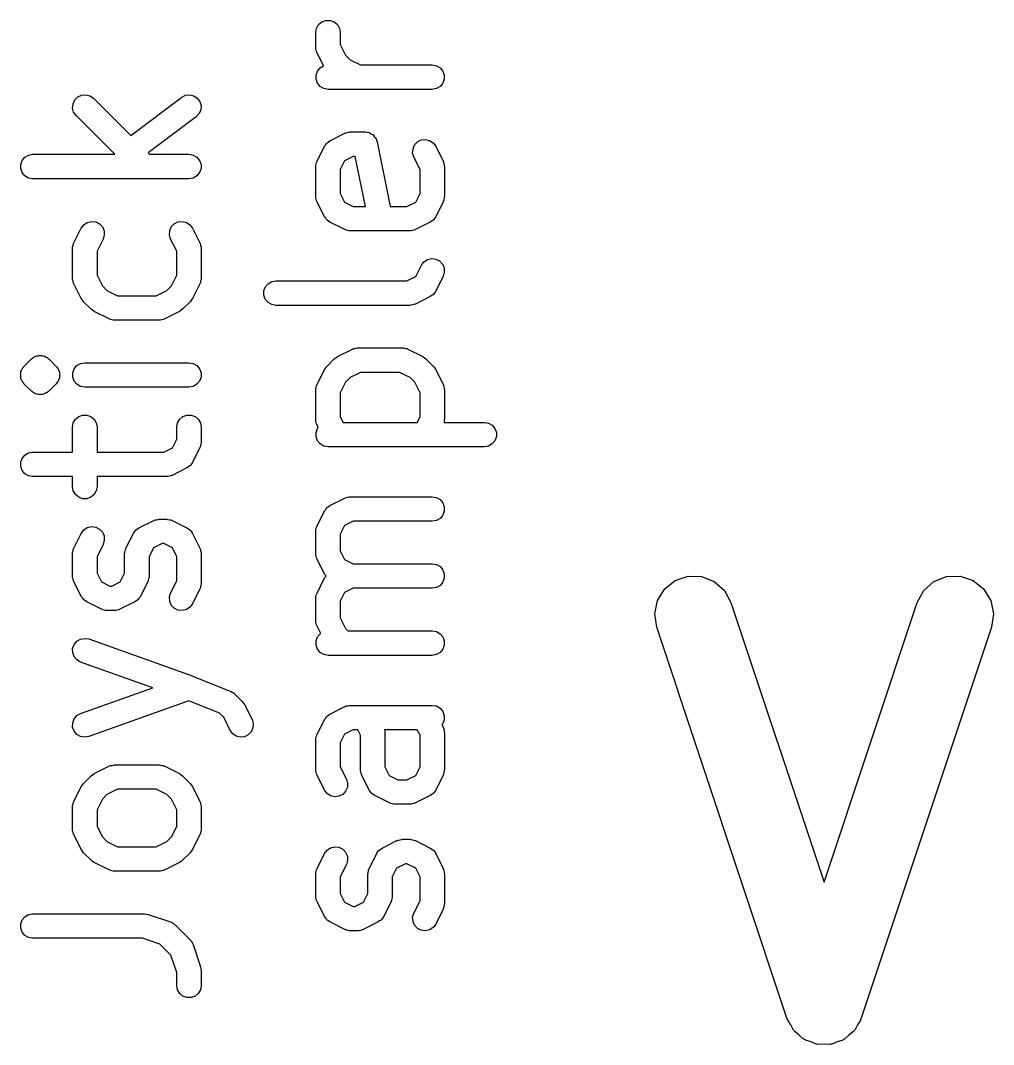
# Model space of a CAD drawing. Extents: x 76 to 227, y -129 to -83.
# Drawn here: x 195.29 to 200.27, y -103.42 to -98.18 of the extents above; entities that cross this region are included whole.
import ezdxf

# ---------------------------------------------------------------- set-up
doc = ezdxf.new("R2010")
doc.units = 0
doc.header["$MEASUREMENT"] = 0
doc.layers.add('BLACK', color=7, linetype='CONTINUOUS')

msp = doc.modelspace()

# ---------------------------------------------------------------- linework, layer by layer
at = {"layer": 'Black'}
for p, q in [((196.83, -98.1911), (196.85, -98.1837)), ((196.85, -98.1837), (196.872, -98.1837)), ((196.872, -98.1837), (196.892, -98.1911)), ((196.799, -98.2452), (196.802, -98.2239)), ((196.802, -98.2239), (196.813, -98.2051)), ((196.813, -98.2051), (196.83, -98.1911)), ((196.892, -98.1911), (196.909, -98.2051)), ((196.909, -98.2051), (196.92, -98.2239)), ((196.92, -98.2239), (196.924, -98.2452)), ((196.799, -98.3214), (196.799, -98.2452)), ((196.924, -98.2452), (196.924, -98.3067)), ((196.799, -98.325), (196.799, -98.3214)), ((196.799, -98.3286), (196.799, -98.325)), ((196.801, -98.3356), (196.799, -98.3286)), ((196.802, -98.3428), (196.801, -98.3356)), ((196.924, -98.3067), (196.951, -98.3606)), ((196.804, -98.3459), (196.802, -98.3428)), ((196.805, -98.3494), (196.804, -98.3459)), ((196.838, -98.4158), (196.805, -98.3494)), ((196.951, -98.3606), (196.974, -98.3843)), ((196.974, -98.3843), (197.028, -98.4113)), ((196.8, -98.463), (196.807, -98.4426)), ((196.807, -98.4426), (196.821, -98.4259)), ((196.821, -98.4259), (196.838, -98.4158)), ((197.028, -98.4113), (197.394, -98.4113)), ((197.394, -98.4113), (197.416, -98.4151)), ((197.416, -98.4151), (197.435, -98.4259)), ((197.435, -98.4259), (197.449, -98.4426)), ((197.449, -98.4426), (197.456, -98.463)), ((196.8, -98.4847), (196.8, -98.463)), ((196.807, -98.5051), (196.8, -98.4847)), ((197.456, -98.4847), (197.449, -98.5051)), ((197.456, -98.463), (197.456, -98.4847)), ((196.821, -98.5217), (196.807, -98.5051)), ((196.84, -98.5325), (196.821, -98.5217)), ((196.861, -98.5363), (196.84, -98.5325)), ((197.394, -98.5363), (196.861, -98.5363)), ((197.416, -98.5325), (197.394, -98.5363)), ((197.435, -98.5217), (197.416, -98.5325)), ((197.449, -98.5051), (197.435, -98.5217)), ((195.556, -98.61), (195.565, -98.5903)), ((195.565, -98.5903), (195.58, -98.575)), ((195.58, -98.575), (195.6, -98.5658)), ((195.6, -98.5658), (195.622, -98.5639)), ((195.622, -98.5639), (195.642, -98.5695)), ((195.642, -98.5695), (195.66, -98.582)), ((195.66, -98.582), (195.851, -98.7722)), ((195.851, -98.7722), (196.112, -98.5762)), ((196.112, -98.5762), (196.131, -98.5664)), ((196.131, -98.5664), (196.153, -98.5638)), ((196.153, -98.5638), (196.174, -98.5687)), ((196.174, -98.5687), (196.192, -98.5806)), ((196.192, -98.5806), (196.205, -98.5979)), ((196.205, -98.5979), (196.211, -98.6187)), ((195.554, -98.6316), (195.556, -98.61)), ((195.559, -98.6526), (195.554, -98.6316)), ((195.572, -98.6704), (195.559, -98.6526)), ((196.21, -98.6404), (196.202, -98.6603)), ((196.211, -98.6187), (196.21, -98.6404)), ((195.77, -98.8685), (195.572, -98.6704)), ((196.187, -98.6762), (195.94, -98.8615)), ((196.202, -98.6603), (196.187, -98.6762)), ((196.871, -98.7989), (196.947, -98.7608)), ((196.947, -98.7608), (196.951, -98.7597)), ((196.951, -98.7597), (196.954, -98.7579)), ((196.954, -98.7579), (196.961, -98.7567)), ((196.961, -98.7567), (196.968, -98.7546)), ((196.968, -98.7546), (196.972, -98.7548)), ((196.972, -98.7548), (196.975, -98.7542)), ((196.975, -98.7542), (197.052, -98.7542)), ((197.052, -98.7542), (197.062, -98.7559)), ((197.062, -98.7559), (197.072, -98.7575)), ((197.072, -98.7575), (197.072, -98.7578)), ((197.072, -98.7578), (197.073, -98.7579)), ((197.073, -98.7579), (197.082, -98.763)), ((196.849, -98.8194), (196.854, -98.8118)), ((196.854, -98.8118), (196.855, -98.8108)), ((196.855, -98.8108), (196.856, -98.8094)), ((196.856, -98.8094), (196.864, -98.8043)), ((196.864, -98.8043), (196.871, -98.7989)), ((197.082, -98.763), (197.091, -98.7679)), ((197.091, -98.7679), (197.091, -98.7684)), ((197.091, -98.7684), (197.092, -98.7688)), ((197.092, -98.7688), (197.098, -98.7766)), ((197.098, -98.7766), (197.105, -98.7842)), ((197.105, -98.7842), (197.105, -98.7849)), ((197.105, -98.7849), (197.106, -98.7854)), ((197.106, -98.7854), (197.109, -98.795)), ((197.109, -98.795), (197.113, -98.8044)), ((197.113, -98.8044), (197.179, -99.1351)), ((197.304, -98.8203), (197.319, -98.8046)), ((197.319, -98.8046), (197.338, -98.7949)), ((197.338, -98.7949), (197.36, -98.7924)), ((197.36, -98.7924), (197.381, -98.7974)), ((197.381, -98.7974), (197.399, -98.8094)), ((197.399, -98.8094), (197.412, -98.8268)), ((195.94, -98.8615), (195.947, -98.8685)), ((196.805, -98.903), (196.843, -98.8268)), ((196.843, -98.8268), (196.849, -98.8194)), ((197.294, -98.8619), (197.296, -98.8402)), ((197.3, -98.8827), (197.294, -98.8619)), ((197.296, -98.8402), (197.304, -98.8203)), ((197.412, -98.8268), (197.45, -98.903)), ((195.288, -98.9201), (195.295, -98.8997)), ((195.295, -98.8997), (195.309, -98.8831)), ((195.309, -98.8831), (195.328, -98.8722)), ((195.328, -98.8722), (195.349, -98.8685)), ((195.349, -98.8685), (195.77, -98.8685)), ((195.947, -98.8685), (196.149, -98.8685)), ((196.149, -98.8685), (196.171, -98.8722)), ((196.171, -98.8722), (196.19, -98.8831)), ((196.19, -98.8831), (196.204, -98.8997)), ((196.204, -98.8997), (196.211, -98.9201)), ((196.799, -98.9238), (196.801, -98.9168)), ((196.801, -98.9168), (196.802, -98.9096)), ((196.802, -98.9096), (196.804, -98.9065)), ((196.804, -98.9065), (196.805, -98.903)), ((196.946, -98.9013), (196.924, -98.9457)), ((196.99, -98.8792), (196.946, -98.9013)), ((197, -98.8792), (196.99, -98.8792)), ((197.052, -99.1351), (197, -98.8792)), ((197.332, -98.9457), (197.3, -98.8827)), ((197.45, -98.903), (197.451, -98.9065)), ((197.451, -98.9065), (197.453, -98.9096)), ((197.453, -98.9096), (197.454, -98.9168)), ((197.454, -98.9168), (197.456, -98.9238)), ((195.288, -98.9418), (195.288, -98.9201)), ((195.295, -98.9622), (195.288, -98.9418)), ((195.309, -98.9788), (195.295, -98.9622)), ((196.204, -98.9622), (196.19, -98.9788)), ((196.211, -98.9418), (196.204, -98.9622)), ((196.211, -98.9201), (196.211, -98.9418)), ((196.799, -98.9274), (196.799, -98.9238)), ((196.799, -98.931), (196.799, -98.9274)), ((196.799, -99.0833), (196.799, -98.931)), ((196.924, -98.9457), (196.924, -99.0686)), ((197.332, -99.0686), (197.332, -98.9457)), ((197.456, -98.9238), (197.456, -98.9274)), ((197.456, -98.9274), (197.457, -98.931)), ((197.457, -98.931), (197.457, -99.0833)), ((195.328, -98.9897), (195.309, -98.9788)), ((195.349, -98.9935), (195.328, -98.9897)), ((196.149, -98.9935), (195.349, -98.9935)), ((196.171, -98.9897), (196.149, -98.9935)), ((196.19, -98.9788), (196.171, -98.9897)), ((196.924, -99.0686), (196.946, -99.1129)), ((197.31, -99.1129), (197.332, -99.0686)), ((196.799, -99.0869), (196.799, -99.0833)), ((196.799, -99.0905), (196.799, -99.0869)), ((196.801, -99.0975), (196.799, -99.0905)), ((196.802, -99.1047), (196.801, -99.0975)), ((196.804, -99.1078), (196.802, -99.1047)), ((196.805, -99.1113), (196.804, -99.1078)), ((196.843, -99.1875), (196.805, -99.1113)), ((196.946, -99.1129), (196.99, -99.1351)), ((197.265, -99.1351), (197.31, -99.1129)), ((197.45, -99.1113), (197.412, -99.1875)), ((197.451, -99.1078), (197.45, -99.1113)), ((197.453, -99.1047), (197.451, -99.1078)), ((197.454, -99.0975), (197.453, -99.1047)), ((197.456, -99.0905), (197.454, -99.0975)), ((197.457, -99.0833), (197.456, -99.0869)), ((197.456, -99.0869), (197.456, -99.0905)), ((196.99, -99.1351), (197.052, -99.1351)), ((197.179, -99.1351), (197.265, -99.1351)), ((195.598, -99.2459), (195.611, -99.2284)), ((195.611, -99.2284), (195.629, -99.2165)), ((195.629, -99.2165), (195.65, -99.2114)), ((195.65, -99.2114), (195.672, -99.2139)), ((195.672, -99.2139), (195.691, -99.2236)), ((195.691, -99.2236), (195.706, -99.2394)), ((196.059, -99.2394), (196.074, -99.2236)), ((196.074, -99.2236), (196.093, -99.2139)), ((196.093, -99.2139), (196.115, -99.2114)), ((196.115, -99.2114), (196.136, -99.2165)), ((196.136, -99.2165), (196.154, -99.2284)), ((196.154, -99.2284), (196.167, -99.2459)), ((196.849, -99.1948), (196.843, -99.1875)), ((196.854, -99.2025), (196.849, -99.1948)), ((196.855, -99.2035), (196.854, -99.2025)), ((196.856, -99.2049), (196.855, -99.2035)), ((196.864, -99.21), (196.856, -99.2049)), ((196.871, -99.2154), (196.864, -99.21)), ((196.947, -99.2535), (196.871, -99.2154)), ((197.384, -99.2154), (197.308, -99.2535)), ((197.392, -99.21), (197.384, -99.2154)), ((197.399, -99.2049), (197.392, -99.21)), ((197.4, -99.2035), (197.399, -99.2049)), ((197.402, -99.2025), (197.4, -99.2035)), ((197.407, -99.1948), (197.402, -99.2025)), ((197.412, -99.1875), (197.407, -99.1948)), ((195.56, -99.322), (195.598, -99.2459)), ((195.706, -99.2394), (195.715, -99.2593)), ((195.716, -99.281), (195.71, -99.3018)), ((195.715, -99.2593), (195.716, -99.281)), ((196.049, -99.281), (196.051, -99.2593)), ((196.055, -99.3018), (196.049, -99.281)), ((196.051, -99.2593), (196.059, -99.2394)), ((196.167, -99.2459), (196.205, -99.322)), ((196.951, -99.2545), (196.947, -99.2535)), ((196.954, -99.2563), (196.951, -99.2545)), ((196.961, -99.2576), (196.954, -99.2563)), ((196.968, -99.2597), (196.961, -99.2576)), ((196.972, -99.2595), (196.968, -99.2597)), ((196.975, -99.2601), (196.972, -99.2595)), ((197.28, -99.2601), (196.975, -99.2601)), ((197.284, -99.2595), (197.28, -99.2601)), ((197.287, -99.2597), (197.284, -99.2595)), ((197.294, -99.2576), (197.287, -99.2597)), ((197.301, -99.2563), (197.294, -99.2576)), ((197.305, -99.2545), (197.301, -99.2563)), ((197.308, -99.2535), (197.305, -99.2545)), ((195.554, -99.3429), (195.556, -99.3358)), ((195.556, -99.3358), (195.557, -99.3286)), ((195.557, -99.3286), (195.559, -99.3255)), ((195.559, -99.3255), (195.56, -99.322)), ((195.71, -99.3018), (195.679, -99.3648)), ((196.087, -99.3648), (196.055, -99.3018)), ((196.205, -99.322), (196.206, -99.3255)), ((196.206, -99.3255), (196.208, -99.3286)), ((196.208, -99.3286), (196.209, -99.3358)), ((196.209, -99.3358), (196.211, -99.3429)), ((195.554, -99.3464), (195.554, -99.3429)), ((195.554, -99.35), (195.554, -99.3464)), ((195.554, -99.5024), (195.554, -99.35)), ((195.679, -99.3648), (195.679, -99.4876)), ((196.087, -99.4876), (196.087, -99.3648)), ((196.211, -99.3429), (196.211, -99.3464)), ((196.211, -99.3464), (196.212, -99.35)), ((196.212, -99.35), (196.212, -99.5024)), ((197.31, -99.4939), (197.339, -99.4363)), ((197.339, -99.4363), (197.351, -99.4189)), ((197.351, -99.4189), (197.37, -99.4069)), ((197.37, -99.4069), (197.391, -99.4019)), ((197.391, -99.4019), (197.412, -99.4044)), ((197.412, -99.4044), (197.432, -99.4141)), ((197.432, -99.4141), (197.447, -99.4298)), ((197.447, -99.4298), (197.455, -99.4498)), ((195.679, -99.4876), (195.706, -99.5415)), ((196.06, -99.5415), (196.087, -99.4876)), ((197.265, -99.5161), (197.31, -99.4939)), ((197.45, -99.4922), (197.412, -99.5684)), ((197.456, -99.4714), (197.45, -99.4922)), ((197.455, -99.4498), (197.456, -99.4714)), ((195.554, -99.5059), (195.554, -99.5024)), ((195.554, -99.5095), (195.554, -99.5059)), ((195.556, -99.5165), (195.554, -99.5095)), ((195.557, -99.5238), (195.556, -99.5165)), ((195.559, -99.5269), (195.557, -99.5238)), ((195.56, -99.5303), (195.559, -99.5269)), ((195.598, -99.6065), (195.56, -99.5303)), ((195.706, -99.5415), (195.729, -99.5653)), ((196.036, -99.5653), (196.06, -99.5415)), ((196.205, -99.5303), (196.167, -99.6065)), ((196.206, -99.5269), (196.205, -99.5303)), ((196.208, -99.5238), (196.206, -99.5269)), ((196.209, -99.5165), (196.208, -99.5238)), ((196.211, -99.5095), (196.209, -99.5165)), ((196.212, -99.5024), (196.211, -99.5059)), ((196.211, -99.5059), (196.211, -99.5095)), ((196.54, -99.5473), (196.554, -99.5307)), ((196.554, -99.5307), (196.573, -99.5198)), ((196.573, -99.5198), (196.594, -99.5161)), ((196.594, -99.5161), (197.265, -99.5161)), ((195.729, -99.5653), (195.783, -99.5923)), ((195.783, -99.5923), (195.982, -99.5923)), ((195.982, -99.5923), (196.036, -99.5653)), ((196.533, -99.5677), (196.54, -99.5473)), ((196.533, -99.5894), (196.533, -99.5677)), ((196.54, -99.6098), (196.533, -99.5894)), ((197.384, -99.5964), (197.308, -99.6345)), ((197.392, -99.5909), (197.384, -99.5964)), ((197.399, -99.5859), (197.392, -99.5909)), ((197.4, -99.5845), (197.399, -99.5859)), ((197.402, -99.5834), (197.4, -99.5845)), ((197.407, -99.5758), (197.402, -99.5834)), ((197.412, -99.5684), (197.407, -99.5758)), ((195.604, -99.6146), (195.598, -99.6065)), ((195.61, -99.6228), (195.604, -99.6146)), ((195.648, -99.6609), (195.61, -99.6228)), ((196.156, -99.6228), (196.117, -99.6609)), ((196.161, -99.6146), (196.156, -99.6228)), ((196.167, -99.6065), (196.161, -99.6146)), ((196.554, -99.6264), (196.54, -99.6098)), ((196.573, -99.6373), (196.554, -99.6264)), ((196.594, -99.6411), (196.573, -99.6373)), ((197.28, -99.6411), (196.594, -99.6411)), ((197.284, -99.6404), (197.28, -99.6411)), ((197.287, -99.6407), (197.284, -99.6404)), ((197.294, -99.6386), (197.287, -99.6407)), ((197.301, -99.6373), (197.294, -99.6386)), ((197.305, -99.6355), (197.301, -99.6373)), ((197.308, -99.6345), (197.305, -99.6355)), ((195.656, -99.6666), (195.648, -99.6609)), ((195.664, -99.6726), (195.656, -99.6666)), ((195.741, -99.7107), (195.664, -99.6726)), ((196.101, -99.6726), (196.025, -99.7107)), ((196.109, -99.6666), (196.101, -99.6726)), ((196.117, -99.6609), (196.109, -99.6666)), ((195.744, -99.7117), (195.741, -99.7107)), ((195.747, -99.7135), (195.744, -99.7117)), ((195.754, -99.7148), (195.747, -99.7135)), ((195.761, -99.7169), (195.754, -99.7148)), ((195.765, -99.7166), (195.761, -99.7169)), ((195.768, -99.7173), (195.765, -99.7166)), ((195.997, -99.7173), (195.768, -99.7173)), ((196.001, -99.7166), (195.997, -99.7173)), ((196.004, -99.7169), (196.001, -99.7166)), ((196.011, -99.7148), (196.004, -99.7169)), ((196.018, -99.7135), (196.011, -99.7148)), ((196.022, -99.7117), (196.018, -99.7135)), ((196.025, -99.7107), (196.022, -99.7117)), ((196.999, -99.8614), (197.006, -99.8593)), ((197.006, -99.8593), (197.01, -99.8596)), ((197.01, -99.8596), (197.013, -99.8589)), ((197.013, -99.8589), (197.242, -99.8589)), ((197.242, -99.8589), (197.246, -99.8596)), ((197.246, -99.8596), (197.249, -99.8593)), ((197.249, -99.8593), (197.256, -99.8614)), ((195.343, -99.9153), (195.348, -99.9122)), ((195.348, -99.9122), (195.352, -99.9083)), ((195.352, -99.9083), (195.357, -99.906)), ((195.357, -99.906), (195.361, -99.9029)), ((195.361, -99.9029), (195.366, -99.9015)), ((195.366, -99.9015), (195.371, -99.8992)), ((195.371, -99.8992), (195.377, -99.8987)), ((195.377, -99.8987), (195.382, -99.8973)), ((195.382, -99.8973), (195.387, -99.8977)), ((195.387, -99.8977), (195.393, -99.8973)), ((195.393, -99.8973), (195.398, -99.8987)), ((195.398, -99.8987), (195.404, -99.8992)), ((195.404, -99.8992), (195.409, -99.9015)), ((195.409, -99.9015), (195.414, -99.9029)), ((195.414, -99.9029), (195.418, -99.906)), ((195.418, -99.906), (195.423, -99.9083)), ((195.423, -99.9083), (195.427, -99.9122)), ((195.427, -99.9122), (195.432, -99.9153)), ((196.893, -99.9153), (196.901, -99.9096)), ((196.901, -99.9096), (196.909, -99.9036)), ((196.909, -99.9036), (196.986, -99.8655)), ((196.986, -99.8655), (196.989, -99.8645)), ((196.989, -99.8645), (196.992, -99.8627)), ((196.992, -99.8627), (196.999, -99.8614)), ((197.256, -99.8614), (197.263, -99.8627)), ((197.263, -99.8627), (197.267, -99.8645)), ((197.267, -99.8645), (197.27, -99.8655)), ((197.27, -99.8655), (197.346, -99.9036)), ((197.346, -99.9036), (197.354, -99.9096)), ((197.354, -99.9096), (197.362, -99.9153)), ((195.295, -99.9664), (195.297, -99.9643)), ((195.297, -99.9643), (195.298, -99.9618)), ((195.298, -99.9618), (195.302, -99.9579)), ((195.302, -99.9579), (195.305, -99.9534)), ((195.305, -99.9534), (195.343, -99.9153)), ((195.432, -99.9153), (195.47, -99.9534)), ((195.47, -99.9534), (195.473, -99.9579)), ((195.473, -99.9579), (195.477, -99.9618)), ((195.477, -99.9618), (195.478, -99.9643)), ((195.478, -99.9643), (195.48, -99.9664)), ((195.562, -99.9664), (195.576, -99.9497)), ((195.576, -99.9497), (195.595, -99.9389)), ((195.595, -99.9389), (195.616, -99.9351)), ((195.616, -99.9351), (196.149, -99.9351)), ((196.149, -99.9351), (196.171, -99.9389)), ((196.171, -99.9389), (196.19, -99.9497)), ((196.19, -99.9497), (196.204, -99.9664)), ((196.843, -99.9697), (196.849, -99.9616)), ((196.849, -99.9616), (196.855, -99.9534)), ((196.855, -99.9534), (196.893, -99.9153)), ((197.362, -99.9153), (197.401, -99.9534)), ((197.401, -99.9534), (197.406, -99.9616)), ((197.406, -99.9616), (197.412, -99.9697)), ((195.287, -99.9922), (195.288, -99.9895)), ((195.288, -99.9976), (195.287, -99.9922)), ((195.287, -100.003), (195.288, -99.9976)), ((195.288, -100.006), (195.287, -100.003)), ((195.288, -99.9868), (195.289, -99.9842)), ((195.288, -99.9895), (195.288, -99.9868)), ((195.288, -100.008), (195.288, -100.006)), ((195.289, -100.011), (195.288, -100.008)), ((195.289, -99.9814), (195.291, -99.9765)), ((195.289, -99.9842), (195.289, -99.9814)), ((195.289, -100.014), (195.289, -100.011)), ((195.291, -100.019), (195.289, -100.014)), ((195.291, -99.9765), (195.293, -99.9712)), ((195.293, -99.9712), (195.294, -99.969)), ((195.294, -99.969), (195.295, -99.9664)), ((195.48, -99.9664), (195.481, -99.969)), ((195.481, -99.969), (195.482, -99.9712)), ((195.482, -99.9712), (195.484, -99.9765)), ((195.484, -99.9765), (195.486, -99.9814)), ((195.486, -100.014), (195.484, -100.019)), ((195.486, -99.9814), (195.486, -99.9842)), ((195.486, -99.9842), (195.487, -99.9868)), ((195.487, -100.008), (195.486, -100.011)), ((195.486, -100.011), (195.486, -100.014)), ((195.487, -99.9868), (195.487, -99.9895)), ((195.487, -99.9895), (195.488, -99.9922)), ((195.488, -99.9922), (195.487, -99.9976)), ((195.487, -99.9976), (195.488, -100.003)), ((195.488, -100.003), (195.487, -100.006)), ((195.487, -100.006), (195.487, -100.008)), ((195.555, -99.9868), (195.562, -99.9664)), ((195.555, -100.008), (195.555, -99.9868)), ((195.562, -100.029), (195.555, -100.008)), ((196.204, -99.9664), (196.211, -99.9868)), ((196.211, -100.008), (196.204, -100.029)), ((196.211, -99.9868), (196.211, -100.008)), ((196.805, -100.046), (196.843, -99.9697)), ((196.974, -100.011), (196.951, -100.035)), ((197.028, -99.9839), (196.974, -100.011)), ((197.227, -99.9839), (197.028, -99.9839)), ((197.281, -100.011), (197.227, -99.9839)), ((197.305, -100.035), (197.281, -100.011)), ((197.412, -99.9697), (197.45, -100.046)), ((195.293, -100.024), (195.291, -100.019)), ((195.294, -100.026), (195.293, -100.024)), ((195.295, -100.029), (195.294, -100.026)), ((195.297, -100.031), (195.295, -100.029)), ((195.298, -100.033), (195.297, -100.031)), ((195.302, -100.037), (195.298, -100.033)), ((195.305, -100.042), (195.302, -100.037)), ((195.343, -100.08), (195.305, -100.042)), ((195.47, -100.042), (195.432, -100.08)), ((195.473, -100.037), (195.47, -100.042)), ((195.477, -100.033), (195.473, -100.037)), ((195.478, -100.031), (195.477, -100.033)), ((195.48, -100.029), (195.478, -100.031)), ((195.481, -100.026), (195.48, -100.029)), ((195.482, -100.024), (195.481, -100.026)), ((195.484, -100.019), (195.482, -100.024)), ((195.576, -100.045), (195.562, -100.029)), ((195.595, -100.056), (195.576, -100.045)), ((195.616, -100.06), (195.595, -100.056)), ((196.149, -100.06), (195.616, -100.06)), ((196.171, -100.056), (196.149, -100.06)), ((196.19, -100.045), (196.171, -100.056)), ((196.204, -100.029), (196.19, -100.045)), ((196.799, -100.067), (196.801, -100.06)), ((196.799, -100.07), (196.799, -100.067)), ((196.799, -100.074), (196.799, -100.07)), ((196.801, -100.06), (196.802, -100.052)), ((196.802, -100.052), (196.804, -100.049)), ((196.804, -100.049), (196.805, -100.046)), ((196.951, -100.035), (196.924, -100.089)), ((197.332, -100.089), (197.305, -100.035)), ((197.45, -100.046), (197.451, -100.049)), ((197.451, -100.049), (197.453, -100.052)), ((197.453, -100.052), (197.454, -100.06)), ((197.454, -100.06), (197.456, -100.067)), ((197.456, -100.067), (197.456, -100.07)), ((197.456, -100.07), (197.457, -100.074)), ((195.348, -100.083), (195.343, -100.08)), ((195.352, -100.087), (195.348, -100.083)), ((195.357, -100.089), (195.352, -100.087)), ((195.361, -100.092), (195.357, -100.089)), ((195.366, -100.094), (195.361, -100.092)), ((195.371, -100.096), (195.366, -100.094)), ((195.377, -100.097), (195.371, -100.096)), ((195.382, -100.098), (195.377, -100.097)), ((195.387, -100.097), (195.382, -100.098)), ((195.393, -100.098), (195.387, -100.097)), ((195.398, -100.097), (195.393, -100.098)), ((195.404, -100.096), (195.398, -100.097)), ((195.409, -100.094), (195.404, -100.096)), ((195.414, -100.092), (195.409, -100.094)), ((195.418, -100.089), (195.414, -100.092)), ((195.423, -100.087), (195.418, -100.089)), ((195.427, -100.083), (195.423, -100.087)), ((195.432, -100.08), (195.427, -100.083)), ((196.799, -100.226), (196.799, -100.074)), ((196.924, -100.089), (196.924, -100.211)), ((197.332, -100.211), (197.332, -100.089)), ((197.457, -100.074), (197.457, -100.226)), ((195.557, -100.243), (195.568, -100.224)), ((195.568, -100.224), (195.585, -100.21)), ((195.585, -100.21), (195.605, -100.203)), ((195.605, -100.203), (195.627, -100.203)), ((195.627, -100.203), (195.647, -100.21)), ((195.647, -100.21), (195.664, -100.224)), ((195.664, -100.224), (195.675, -100.243)), ((196.091, -100.243), (196.102, -100.224)), ((196.102, -100.224), (196.118, -100.21)), ((196.118, -100.21), (196.139, -100.203)), ((196.139, -100.203), (196.16, -100.203)), ((196.16, -100.203), (196.181, -100.21)), ((196.181, -100.21), (196.197, -100.224)), ((196.197, -100.224), (196.208, -100.243)), ((196.799, -100.23), (196.799, -100.226)), ((196.924, -100.211), (196.938, -100.24)), ((197.318, -100.24), (197.332, -100.211)), ((197.457, -100.226), (197.456, -100.23)), ((195.554, -100.264), (195.557, -100.243)), ((195.554, -100.392), (195.554, -100.264)), ((195.675, -100.243), (195.679, -100.264)), ((195.679, -100.264), (195.679, -100.392)), ((196.087, -100.264), (196.091, -100.243)), ((196.087, -100.326), (196.087, -100.264)), ((196.208, -100.243), (196.212, -100.264)), ((196.212, -100.264), (196.212, -100.34)), ((196.799, -100.233), (196.799, -100.23)), ((196.801, -100.24), (196.799, -100.233)), ((196.8, -100.292), (196.807, -100.271)), ((196.802, -100.248), (196.801, -100.24)), ((196.804, -100.251), (196.802, -100.248)), ((196.805, -100.254), (196.804, -100.251)), ((196.811, -100.266), (196.805, -100.254)), ((196.807, -100.271), (196.811, -100.266)), ((196.938, -100.24), (197.318, -100.24)), ((197.456, -100.233), (197.455, -100.24)), ((197.455, -100.24), (197.661, -100.24)), ((197.456, -100.23), (197.456, -100.233)), ((197.661, -100.24), (197.682, -100.244)), ((197.682, -100.244), (197.701, -100.255)), ((197.701, -100.255), (197.715, -100.271)), ((197.715, -100.271), (197.723, -100.292)), ((196.065, -100.37), (196.087, -100.326)), ((196.8, -100.313), (196.8, -100.292)), ((196.807, -100.334), (196.8, -100.313)), ((197.723, -100.313), (197.715, -100.334)), ((197.723, -100.292), (197.723, -100.313)), ((196.02, -100.392), (196.065, -100.37)), ((196.205, -100.368), (196.167, -100.445)), ((196.206, -100.365), (196.205, -100.368)), ((196.208, -100.362), (196.206, -100.365)), ((196.209, -100.355), (196.208, -100.362)), ((196.211, -100.348), (196.209, -100.355)), ((196.212, -100.34), (196.211, -100.344)), ((196.211, -100.344), (196.211, -100.348)), ((196.821, -100.35), (196.807, -100.334)), ((196.84, -100.361), (196.821, -100.35)), ((196.861, -100.365), (196.84, -100.361)), ((197.661, -100.365), (196.861, -100.365)), ((197.682, -100.361), (197.661, -100.365)), ((197.701, -100.35), (197.682, -100.361)), ((197.715, -100.334), (197.701, -100.35)), ((195.288, -100.444), (195.295, -100.424)), ((195.295, -100.424), (195.309, -100.407)), ((195.309, -100.407), (195.328, -100.396)), ((195.328, -100.396), (195.349, -100.392)), ((195.349, -100.392), (195.554, -100.392)), ((195.679, -100.392), (196.02, -100.392)), ((195.288, -100.466), (195.288, -100.444)), ((195.295, -100.486), (195.288, -100.466)), ((195.309, -100.503), (195.295, -100.486)), ((196.139, -100.473), (196.063, -100.511)), ((196.147, -100.467), (196.139, -100.473)), ((196.154, -100.462), (196.147, -100.467)), ((196.155, -100.461), (196.154, -100.462)), ((196.157, -100.46), (196.155, -100.461)), ((196.162, -100.452), (196.157, -100.46)), ((196.167, -100.445), (196.162, -100.452)), ((195.328, -100.513), (195.309, -100.503)), ((195.349, -100.517), (195.328, -100.513)), ((195.554, -100.517), (195.349, -100.517)), ((195.554, -100.569), (195.554, -100.517)), ((196.035, -100.517), (195.679, -100.517)), ((195.679, -100.517), (195.679, -100.569)), ((196.039, -100.517), (196.035, -100.517)), ((196.042, -100.517), (196.039, -100.517)), ((196.049, -100.515), (196.042, -100.517)), ((196.056, -100.513), (196.049, -100.515)), ((196.06, -100.512), (196.056, -100.513)), ((196.063, -100.511), (196.06, -100.512)), ((195.557, -100.59), (195.554, -100.569)), ((195.568, -100.609), (195.557, -100.59)), ((195.675, -100.59), (195.664, -100.609)), ((195.679, -100.569), (195.675, -100.59)), ((195.585, -100.623), (195.568, -100.609)), ((195.605, -100.631), (195.585, -100.623)), ((195.627, -100.631), (195.605, -100.631)), ((195.647, -100.623), (195.627, -100.631)), ((195.664, -100.609), (195.647, -100.623)), ((196.871, -100.666), (196.947, -100.627)), ((196.947, -100.627), (196.951, -100.626)), ((196.951, -100.626), (196.954, -100.625)), ((196.954, -100.625), (196.961, -100.623)), ((196.961, -100.623), (196.968, -100.621)), ((196.968, -100.621), (196.972, -100.621)), ((196.972, -100.621), (196.975, -100.621)), ((196.975, -100.621), (197.394, -100.621)), ((197.394, -100.621), (197.416, -100.625)), ((197.416, -100.625), (197.435, -100.635)), ((197.435, -100.635), (197.449, -100.652)), ((196.805, -100.77), (196.843, -100.693)), ((196.843, -100.693), (196.849, -100.686)), ((196.849, -100.686), (196.854, -100.678)), ((196.854, -100.678), (196.855, -100.677)), ((196.855, -100.677), (196.856, -100.676)), ((196.856, -100.676), (196.864, -100.671)), ((196.864, -100.671), (196.871, -100.666)), ((197.449, -100.652), (197.456, -100.672)), ((197.456, -100.694), (197.449, -100.715)), ((197.456, -100.672), (197.456, -100.694)), ((195.893, -100.78), (195.969, -100.742)), ((195.969, -100.742), (195.973, -100.741)), ((195.973, -100.741), (195.976, -100.739)), ((195.976, -100.739), (195.983, -100.738)), ((195.983, -100.738), (195.99, -100.736)), ((195.99, -100.736), (195.993, -100.736)), ((195.993, -100.736), (195.997, -100.735)), ((195.997, -100.735), (196.035, -100.735)), ((196.035, -100.735), (196.039, -100.736)), ((196.039, -100.736), (196.042, -100.736)), ((196.042, -100.736), (196.049, -100.738)), ((196.049, -100.738), (196.056, -100.739)), ((196.056, -100.739), (196.06, -100.741)), ((196.06, -100.741), (196.063, -100.742)), ((196.063, -100.742), (196.139, -100.78)), ((196.99, -100.746), (196.946, -100.768)), ((197.394, -100.746), (196.99, -100.746)), ((197.416, -100.742), (197.394, -100.746)), ((197.435, -100.731), (197.416, -100.742)), ((197.449, -100.715), (197.435, -100.731)), ((195.598, -100.808), (195.611, -100.79)), ((195.611, -100.79), (195.629, -100.778)), ((195.629, -100.778), (195.65, -100.773)), ((195.65, -100.773), (195.672, -100.776)), ((195.672, -100.776), (195.691, -100.786)), ((195.691, -100.786), (195.706, -100.801)), ((195.706, -100.801), (195.715, -100.821)), ((195.865, -100.808), (195.87, -100.8)), ((195.87, -100.8), (195.875, -100.793)), ((195.875, -100.793), (195.877, -100.792)), ((195.877, -100.792), (195.878, -100.79)), ((195.878, -100.79), (195.886, -100.785)), ((195.886, -100.785), (195.893, -100.78)), ((196.139, -100.78), (196.147, -100.785)), ((196.147, -100.785), (196.154, -100.79)), ((196.154, -100.79), (196.155, -100.792)), ((196.155, -100.792), (196.157, -100.793)), ((196.157, -100.793), (196.162, -100.8)), ((196.162, -100.8), (196.167, -100.808)), ((196.799, -100.79), (196.801, -100.783)), ((196.799, -100.794), (196.799, -100.79)), ((196.799, -100.798), (196.799, -100.794)), ((196.799, -100.912), (196.799, -100.798)), ((196.801, -100.783), (196.802, -100.776)), ((196.802, -100.776), (196.804, -100.773)), ((196.804, -100.773), (196.805, -100.77)), ((196.946, -100.768), (196.924, -100.812)), ((195.56, -100.884), (195.598, -100.808)), ((195.716, -100.843), (195.71, -100.864)), ((195.715, -100.821), (195.716, -100.843)), ((195.827, -100.884), (195.865, -100.808)), ((196.167, -100.808), (196.205, -100.884)), ((196.924, -100.812), (196.924, -100.897)), ((195.554, -100.905), (195.556, -100.898)), ((195.554, -100.908), (195.554, -100.905)), ((195.554, -100.912), (195.554, -100.908)), ((195.556, -100.898), (195.557, -100.891)), ((195.557, -100.891), (195.559, -100.887)), ((195.559, -100.887), (195.56, -100.884)), ((195.71, -100.864), (195.679, -100.927)), ((195.82, -100.912), (195.821, -100.908)), ((195.821, -100.905), (195.823, -100.898)), ((195.821, -100.908), (195.821, -100.905)), ((195.823, -100.898), (195.824, -100.891)), ((195.824, -100.891), (195.826, -100.887)), ((195.826, -100.887), (195.827, -100.884)), ((195.967, -100.882), (195.945, -100.927)), ((196.012, -100.86), (195.967, -100.882)), ((196.02, -100.86), (196.012, -100.86)), ((196.065, -100.882), (196.02, -100.86)), ((196.087, -100.927), (196.065, -100.882)), ((196.205, -100.884), (196.206, -100.887)), ((196.206, -100.887), (196.208, -100.891)), ((196.208, -100.891), (196.209, -100.898)), ((196.209, -100.898), (196.211, -100.905)), ((196.211, -100.905), (196.211, -100.908)), ((196.211, -100.908), (196.212, -100.912)), ((196.924, -100.897), (196.946, -100.942)), ((195.554, -101.026), (195.554, -100.912)), ((195.679, -100.927), (195.679, -101.011)), ((195.82, -101.011), (195.82, -100.912)), ((195.945, -100.927), (195.945, -101.026)), ((196.087, -101.05), (196.087, -100.927)), ((196.212, -100.912), (196.212, -101.064)), ((196.799, -100.915), (196.799, -100.912)), ((196.799, -100.919), (196.799, -100.915)), ((196.801, -100.926), (196.799, -100.919)), ((196.802, -100.933), (196.801, -100.926)), ((196.804, -100.936), (196.802, -100.933)), ((196.805, -100.94), (196.804, -100.936)), ((196.843, -101.016), (196.805, -100.94)), ((196.946, -100.942), (196.99, -100.964)), ((195.679, -101.011), (195.701, -101.056)), ((195.798, -101.056), (195.82, -101.011)), ((196.99, -100.964), (197.394, -100.964)), ((197.394, -100.964), (197.416, -100.967)), ((197.416, -100.967), (197.435, -100.978)), ((197.435, -100.978), (197.449, -100.995)), ((197.449, -100.995), (197.456, -101.015)), ((195.554, -101.03), (195.554, -101.026)), ((195.554, -101.033), (195.554, -101.03)), ((195.556, -101.04), (195.554, -101.033)), ((195.557, -101.048), (195.556, -101.04)), ((195.559, -101.051), (195.557, -101.048)), ((195.56, -101.054), (195.559, -101.051)), ((195.598, -101.13), (195.56, -101.054)), ((195.701, -101.056), (195.745, -101.078)), ((195.754, -101.078), (195.798, -101.056)), ((195.939, -101.054), (195.901, -101.13)), ((195.94, -101.051), (195.939, -101.054)), ((195.941, -101.048), (195.94, -101.051)), ((195.943, -101.04), (195.941, -101.048)), ((195.945, -101.033), (195.943, -101.04)), ((195.945, -101.026), (195.945, -101.03)), ((195.945, -101.03), (195.945, -101.033)), ((196.055, -101.113), (196.087, -101.05)), ((196.212, -101.064), (196.211, -101.068)), ((196.805, -101.113), (196.843, -101.036)), ((196.849, -101.023), (196.843, -101.016)), ((196.843, -101.036), (196.849, -101.029)), ((196.851, -101.026), (196.849, -101.023)), ((196.849, -101.029), (196.851, -101.026)), ((197.449, -101.057), (197.435, -101.074)), ((197.456, -101.037), (197.449, -101.057)), ((197.456, -101.015), (197.456, -101.037)), ((198.584, -101.092), (198.638, -101.049)), ((198.638, -101.049), (198.704, -101.027)), ((198.704, -101.027), (198.773, -101.029)), ((198.773, -101.029), (198.838, -101.054)), ((198.838, -101.054), (198.89, -101.1)), ((199.91, -101.1), (199.962, -101.054)), ((199.962, -101.054), (200.027, -101.029)), ((200.027, -101.029), (200.096, -101.027)), ((200.096, -101.027), (200.162, -101.049)), ((200.162, -101.049), (200.216, -101.092)), ((195.745, -101.078), (195.754, -101.078)), ((196.049, -101.133), (196.055, -101.113)), ((196.205, -101.092), (196.167, -101.168)), ((196.206, -101.089), (196.205, -101.092)), ((196.208, -101.086), (196.206, -101.089)), ((196.209, -101.078), (196.208, -101.086)), ((196.211, -101.071), (196.209, -101.078)), ((196.211, -101.068), (196.211, -101.071)), ((196.802, -101.119), (196.804, -101.116)), ((196.804, -101.116), (196.805, -101.113)), ((196.946, -101.111), (196.924, -101.155)), ((196.99, -101.089), (196.946, -101.111)), ((197.394, -101.089), (196.99, -101.089)), ((197.416, -101.085), (197.394, -101.089)), ((197.435, -101.074), (197.416, -101.085)), ((198.547, -101.151), (198.584, -101.092)), ((198.89, -101.1), (198.923, -101.162)), ((199.877, -101.162), (199.91, -101.1)), ((200.216, -101.092), (200.253, -101.151)), ((195.604, -101.138), (195.598, -101.13)), ((195.609, -101.145), (195.604, -101.138)), ((195.61, -101.146), (195.609, -101.145)), ((195.611, -101.148), (195.61, -101.146)), ((195.619, -101.153), (195.611, -101.148)), ((195.626, -101.158), (195.619, -101.153)), ((195.702, -101.196), (195.626, -101.158)), ((195.873, -101.158), (195.796, -101.196)), ((195.88, -101.153), (195.873, -101.158)), ((195.888, -101.148), (195.88, -101.153)), ((195.889, -101.146), (195.888, -101.148)), ((195.89, -101.145), (195.889, -101.146)), ((195.895, -101.138), (195.89, -101.145)), ((195.901, -101.13), (195.895, -101.138)), ((196.051, -101.155), (196.049, -101.133)), ((196.059, -101.175), (196.051, -101.155)), ((196.167, -101.168), (196.154, -101.186)), ((196.799, -101.133), (196.801, -101.126)), ((196.799, -101.137), (196.799, -101.133)), ((196.799, -101.14), (196.799, -101.137)), ((196.799, -101.255), (196.799, -101.14)), ((196.801, -101.126), (196.802, -101.119)), ((196.924, -101.155), (196.924, -101.24)), ((198.533, -101.219), (198.547, -101.151)), ((198.923, -101.162), (199.4, -102.592)), ((199.4, -102.592), (199.877, -101.162)), ((200.253, -101.151), (200.267, -101.219)), ((195.706, -101.197), (195.702, -101.196)), ((195.709, -101.199), (195.706, -101.197)), ((195.716, -101.2), (195.709, -101.199)), ((195.723, -101.203), (195.716, -101.2)), ((195.727, -101.202), (195.723, -101.203)), ((195.73, -101.203), (195.727, -101.202)), ((195.768, -101.203), (195.73, -101.203)), ((195.772, -101.202), (195.768, -101.203)), ((195.776, -101.203), (195.772, -101.202)), ((195.783, -101.2), (195.776, -101.203)), ((195.79, -101.199), (195.783, -101.2)), ((195.793, -101.197), (195.79, -101.199)), ((195.796, -101.196), (195.793, -101.197)), ((196.074, -101.191), (196.059, -101.175)), ((196.093, -101.2), (196.074, -101.191)), ((196.115, -101.203), (196.093, -101.2)), ((196.136, -101.198), (196.115, -101.203)), ((196.154, -101.186), (196.136, -101.198)), ((198.544, -101.288), (198.533, -101.219)), ((200.267, -101.219), (200.256, -101.288)), ((196.799, -101.258), (196.799, -101.255)), ((196.799, -101.262), (196.799, -101.258)), ((196.801, -101.269), (196.799, -101.262)), ((196.802, -101.276), (196.801, -101.269)), ((196.924, -101.24), (196.951, -101.294)), ((196.804, -101.279), (196.802, -101.276)), ((196.805, -101.283), (196.804, -101.279)), ((196.824, -101.32), (196.805, -101.283)), ((196.807, -101.338), (196.821, -101.321)), ((196.821, -101.321), (196.824, -101.32)), ((196.951, -101.294), (196.963, -101.307)), ((196.963, -101.307), (197.394, -101.307)), ((197.394, -101.307), (197.416, -101.31)), ((197.416, -101.31), (197.435, -101.321)), ((197.435, -101.321), (197.449, -101.338)), ((199.21, -103.288), (198.544, -101.288)), ((200.256, -101.288), (199.59, -103.288)), ((195.554, -101.397), (195.562, -101.376)), ((195.562, -101.376), (195.576, -101.36)), ((195.576, -101.36), (195.594, -101.349)), ((195.594, -101.349), (195.616, -101.345)), ((195.616, -101.345), (195.637, -101.348)), ((195.637, -101.348), (196.17, -101.539)), ((196.8, -101.358), (196.807, -101.338)), ((196.8, -101.38), (196.8, -101.358)), ((196.807, -101.4), (196.8, -101.38)), ((197.449, -101.338), (197.456, -101.358)), ((197.456, -101.38), (197.449, -101.4)), ((197.456, -101.358), (197.456, -101.38)), ((195.555, -101.418), (195.554, -101.397)), ((195.562, -101.439), (195.555, -101.418)), ((196.821, -101.417), (196.807, -101.4)), ((196.84, -101.428), (196.821, -101.417)), ((196.861, -101.432), (196.84, -101.428)), ((197.394, -101.432), (196.861, -101.432)), ((197.416, -101.428), (197.394, -101.432)), ((197.435, -101.417), (197.416, -101.428)), ((197.449, -101.4), (197.435, -101.417)), ((195.576, -101.455), (195.562, -101.439)), ((195.595, -101.466), (195.576, -101.455)), ((195.964, -101.598), (195.595, -101.466)), ((196.17, -101.539), (196.171, -101.539)), ((196.171, -101.539), (196.171, -101.539)), ((196.171, -101.539), (196.172, -101.539)), ((196.172, -101.539), (196.173, -101.54)), ((196.173, -101.54), (196.363, -101.616)), ((195.595, -101.729), (195.964, -101.598)), ((196.363, -101.616), (196.365, -101.617)), ((196.365, -101.617), (196.366, -101.617)), ((196.366, -101.617), (196.374, -101.622)), ((196.374, -101.622), (196.382, -101.627)), ((196.382, -101.627), (196.383, -101.629)), ((196.383, -101.629), (196.384, -101.63)), ((196.384, -101.63), (196.422, -101.668)), ((196.148, -101.664), (195.637, -101.847)), ((196.305, -101.727), (196.148, -101.664)), ((196.422, -101.668), (196.428, -101.676)), ((196.428, -101.676), (196.434, -101.684)), ((196.434, -101.684), (196.472, -101.76)), ((196.871, -101.732), (196.947, -101.694)), ((196.947, -101.694), (196.951, -101.693)), ((196.951, -101.693), (196.954, -101.691)), ((196.954, -101.691), (196.961, -101.69)), ((196.961, -101.69), (196.968, -101.688)), ((196.968, -101.688), (196.972, -101.688)), ((196.972, -101.688), (196.975, -101.688)), ((196.975, -101.688), (197.394, -101.688)), ((197.394, -101.688), (197.416, -101.691)), ((197.416, -101.691), (197.435, -101.702)), ((195.562, -101.757), (195.576, -101.74)), ((195.576, -101.74), (195.595, -101.729)), ((196.327, -101.749), (196.305, -101.727)), ((196.849, -101.753), (196.854, -101.745)), ((196.854, -101.745), (196.855, -101.744)), ((196.855, -101.744), (196.856, -101.743)), ((196.856, -101.743), (196.864, -101.738)), ((196.864, -101.738), (196.871, -101.732)), ((197.435, -101.702), (197.449, -101.719)), ((197.449, -101.719), (197.456, -101.739)), ((197.456, -101.739), (197.456, -101.761)), ((195.554, -101.799), (195.555, -101.777)), ((195.562, -101.819), (195.554, -101.799)), ((195.555, -101.777), (195.562, -101.757)), ((196.36, -101.816), (196.327, -101.749)), ((196.472, -101.76), (196.478, -101.781)), ((196.478, -101.781), (196.477, -101.803)), ((196.805, -101.836), (196.843, -101.76)), ((196.843, -101.76), (196.849, -101.753)), ((197.449, -101.781), (197.444, -101.786)), ((197.444, -101.786), (197.45, -101.798)), ((197.456, -101.761), (197.449, -101.781)), ((197.45, -101.798), (197.451, -101.802)), ((195.576, -101.836), (195.562, -101.819)), ((195.594, -101.847), (195.576, -101.836)), ((195.616, -101.851), (195.594, -101.847)), ((195.637, -101.847), (195.616, -101.851)), ((196.373, -101.833), (196.36, -101.816)), ((196.391, -101.845), (196.373, -101.833)), ((196.412, -101.85), (196.391, -101.845)), ((196.434, -101.848), (196.412, -101.85)), ((196.453, -101.838), (196.434, -101.848)), ((196.468, -101.823), (196.453, -101.838)), ((196.477, -101.803), (196.468, -101.823)), ((196.799, -101.857), (196.801, -101.85)), ((196.801, -101.85), (196.802, -101.843)), ((196.802, -101.843), (196.804, -101.84)), ((196.804, -101.84), (196.805, -101.836)), ((196.946, -101.835), (196.924, -101.879)), ((196.99, -101.813), (196.946, -101.835)), ((197.013, -101.813), (196.99, -101.813)), ((197.027, -101.841), (197.013, -101.813)), ((197.027, -102.017), (197.027, -101.841)), ((197.15, -101.813), (197.152, -101.819)), ((197.318, -101.813), (197.15, -101.813)), ((197.152, -101.819), (197.152, -101.823)), ((197.152, -101.823), (197.152, -101.826)), ((197.152, -101.826), (197.152, -102.002)), ((197.332, -101.841), (197.318, -101.813)), ((197.332, -102.002), (197.332, -101.841)), ((197.451, -101.802), (197.453, -101.805)), ((197.453, -101.805), (197.454, -101.812)), ((197.454, -101.812), (197.456, -101.819)), ((197.456, -101.819), (197.456, -101.823)), ((197.456, -101.823), (197.457, -101.826)), ((197.457, -101.826), (197.457, -102.017)), ((196.799, -101.861), (196.799, -101.857)), ((196.799, -101.864), (196.799, -101.861)), ((196.799, -102.017), (196.799, -101.864)), ((196.924, -101.879), (196.924, -102.002)), ((195.664, -102.037), (195.74, -101.999)), ((195.74, -101.999), (195.744, -101.998)), ((195.744, -101.998), (195.747, -101.996)), ((195.747, -101.996), (195.754, -101.995)), ((195.754, -101.995), (195.761, -101.993)), ((195.761, -101.993), (195.765, -101.993)), ((195.765, -101.993), (195.768, -101.992)), ((195.768, -101.992), (195.997, -101.992)), ((195.997, -101.992), (196.001, -101.993)), ((196.001, -101.993), (196.004, -101.993)), ((196.004, -101.993), (196.011, -101.995)), ((196.011, -101.995), (196.018, -101.996)), ((196.018, -101.996), (196.022, -101.998)), ((196.022, -101.998), (196.025, -101.999)), ((196.025, -101.999), (196.101, -102.037)), ((196.924, -102.002), (196.955, -102.065)), ((197.152, -102.002), (197.174, -102.046)), ((197.31, -102.046), (197.332, -102.002)), ((195.61, -102.087), (195.648, -102.049)), ((195.648, -102.049), (195.656, -102.043)), ((195.656, -102.043), (195.664, -102.037)), ((196.101, -102.037), (196.109, -102.043)), ((196.109, -102.043), (196.117, -102.049)), ((196.117, -102.049), (196.156, -102.087)), ((196.799, -102.02), (196.799, -102.017)), ((196.799, -102.024), (196.799, -102.02)), ((196.801, -102.031), (196.799, -102.024)), ((196.802, -102.038), (196.801, -102.031)), ((196.804, -102.041), (196.802, -102.038)), ((196.805, -102.045), (196.804, -102.041)), ((196.843, -102.121), (196.805, -102.045)), ((197.028, -102.02), (197.027, -102.017)), ((197.028, -102.024), (197.028, -102.02)), ((197.03, -102.031), (197.028, -102.024)), ((197.031, -102.038), (197.03, -102.031)), ((197.033, -102.041), (197.031, -102.038)), ((197.034, -102.045), (197.033, -102.041)), ((197.072, -102.121), (197.034, -102.045)), ((197.174, -102.046), (197.219, -102.068)), ((197.265, -102.068), (197.31, -102.046)), ((197.45, -102.045), (197.412, -102.121)), ((197.451, -102.041), (197.45, -102.045)), ((197.453, -102.038), (197.451, -102.041)), ((197.454, -102.031), (197.453, -102.038)), ((197.456, -102.024), (197.454, -102.031)), ((197.457, -102.017), (197.456, -102.02)), ((197.456, -102.02), (197.456, -102.024)), ((195.56, -102.179), (195.598, -102.103)), ((195.598, -102.103), (195.604, -102.095)), ((195.604, -102.095), (195.61, -102.087)), ((196.156, -102.087), (196.161, -102.095)), ((196.161, -102.095), (196.167, -102.103)), ((196.167, -102.103), (196.205, -102.179)), ((196.96, -102.107), (196.951, -102.127)), ((196.955, -102.065), (196.961, -102.086)), ((196.961, -102.086), (196.96, -102.107)), ((197.219, -102.068), (197.265, -102.068)), ((195.729, -102.144), (195.706, -102.168)), ((195.783, -102.117), (195.729, -102.144)), ((195.982, -102.117), (195.783, -102.117)), ((196.036, -102.144), (195.982, -102.117)), ((196.06, -102.168), (196.036, -102.144)), ((196.856, -102.138), (196.843, -102.121)), ((196.874, -102.15), (196.856, -102.138)), ((196.895, -102.155), (196.874, -102.15)), ((196.917, -102.153), (196.895, -102.155)), ((196.936, -102.143), (196.917, -102.153)), ((196.951, -102.127), (196.936, -102.143)), ((197.077, -102.128), (197.072, -102.121)), ((197.082, -102.136), (197.077, -102.128)), ((197.084, -102.137), (197.082, -102.136)), ((197.085, -102.138), (197.084, -102.137)), ((197.092, -102.143), (197.085, -102.138)), ((197.1, -102.149), (197.092, -102.143)), ((197.176, -102.187), (197.1, -102.149)), ((197.384, -102.149), (197.308, -102.187)), ((197.392, -102.143), (197.384, -102.149)), ((197.399, -102.138), (197.392, -102.143)), ((197.4, -102.137), (197.399, -102.138)), ((197.402, -102.136), (197.4, -102.137)), ((197.407, -102.128), (197.402, -102.136)), ((197.412, -102.121), (197.407, -102.128)), ((195.554, -102.2), (195.556, -102.193)), ((195.554, -102.204), (195.554, -102.2)), ((195.554, -102.207), (195.554, -102.204)), ((195.554, -102.321), (195.554, -102.207)), ((195.556, -102.193), (195.557, -102.186)), ((195.557, -102.186), (195.559, -102.183)), ((195.559, -102.183), (195.56, -102.179)), ((195.706, -102.168), (195.679, -102.222)), ((196.087, -102.222), (196.06, -102.168)), ((196.205, -102.179), (196.206, -102.183)), ((196.206, -102.183), (196.208, -102.186)), ((196.208, -102.186), (196.209, -102.193)), ((196.209, -102.193), (196.211, -102.2)), ((196.211, -102.2), (196.211, -102.204)), ((196.211, -102.204), (196.212, -102.207)), ((196.212, -102.207), (196.212, -102.321)), ((197.179, -102.188), (197.176, -102.187)), ((197.183, -102.19), (197.179, -102.188)), ((197.19, -102.191), (197.183, -102.19)), ((197.197, -102.193), (197.19, -102.191)), ((197.2, -102.193), (197.197, -102.193)), ((197.204, -102.193), (197.2, -102.193)), ((197.28, -102.193), (197.204, -102.193)), ((197.284, -102.193), (197.28, -102.193)), ((197.287, -102.193), (197.284, -102.193)), ((197.294, -102.191), (197.287, -102.193)), ((197.301, -102.19), (197.294, -102.191)), ((197.305, -102.188), (197.301, -102.19)), ((197.308, -102.187), (197.305, -102.188)), ((195.679, -102.222), (195.679, -102.307)), ((196.087, -102.307), (196.087, -102.222)), ((195.554, -102.325), (195.554, -102.321)), ((195.679, -102.307), (195.706, -102.361)), ((196.06, -102.361), (196.087, -102.307)), ((196.212, -102.321), (196.211, -102.325)), ((195.554, -102.329), (195.554, -102.325)), ((195.556, -102.336), (195.554, -102.329)), ((195.557, -102.343), (195.556, -102.336)), ((195.559, -102.346), (195.557, -102.343)), ((195.56, -102.349), (195.559, -102.346)), ((195.598, -102.426), (195.56, -102.349)), ((195.706, -102.361), (195.729, -102.384)), ((196.036, -102.384), (196.06, -102.361)), ((196.205, -102.349), (196.167, -102.426)), ((196.206, -102.346), (196.205, -102.349)), ((196.208, -102.343), (196.206, -102.346)), ((196.209, -102.336), (196.208, -102.343)), ((196.211, -102.329), (196.209, -102.336)), ((196.211, -102.325), (196.211, -102.329)), ((197.228, -102.376), (197.235, -102.374)), ((197.235, -102.374), (197.238, -102.374)), ((197.238, -102.374), (197.242, -102.373)), ((197.242, -102.373), (197.28, -102.373)), ((197.28, -102.373), (197.284, -102.374)), ((197.284, -102.374), (197.287, -102.374)), ((197.287, -102.374), (197.294, -102.376)), ((195.604, -102.434), (195.598, -102.426)), ((195.729, -102.384), (195.783, -102.411)), ((195.783, -102.411), (195.982, -102.411)), ((195.982, -102.411), (196.036, -102.384)), ((196.167, -102.426), (196.161, -102.434)), ((196.843, -102.446), (196.856, -102.428)), ((196.856, -102.428), (196.874, -102.416)), ((196.874, -102.416), (196.895, -102.411)), ((196.895, -102.411), (196.917, -102.414)), ((196.917, -102.414), (196.936, -102.424)), ((196.936, -102.424), (196.951, -102.439)), ((197.122, -102.43), (197.123, -102.428)), ((197.123, -102.428), (197.131, -102.423)), ((197.131, -102.423), (197.138, -102.418)), ((197.138, -102.418), (197.214, -102.38)), ((197.214, -102.38), (197.218, -102.379)), ((197.218, -102.379), (197.221, -102.377)), ((197.221, -102.377), (197.228, -102.376)), ((197.294, -102.376), (197.301, -102.377)), ((197.301, -102.377), (197.305, -102.379)), ((197.305, -102.379), (197.308, -102.38)), ((197.308, -102.38), (197.384, -102.418)), ((197.384, -102.418), (197.392, -102.423)), ((197.392, -102.423), (197.399, -102.428)), ((197.399, -102.428), (197.4, -102.43)), ((195.61, -102.442), (195.604, -102.434)), ((195.648, -102.48), (195.61, -102.442)), ((195.656, -102.486), (195.648, -102.48)), ((196.117, -102.48), (196.109, -102.486)), ((196.156, -102.442), (196.117, -102.48)), ((196.161, -102.434), (196.156, -102.442)), ((196.805, -102.522), (196.843, -102.446)), ((196.951, -102.439), (196.96, -102.459)), ((196.96, -102.459), (196.961, -102.481)), ((197.072, -102.522), (197.11, -102.446)), ((197.11, -102.446), (197.115, -102.438)), ((197.115, -102.438), (197.12, -102.431)), ((197.12, -102.431), (197.122, -102.43)), ((197.4, -102.43), (197.402, -102.431)), ((197.402, -102.431), (197.407, -102.438)), ((197.407, -102.438), (197.412, -102.446)), ((197.412, -102.446), (197.45, -102.522)), ((195.664, -102.492), (195.656, -102.486)), ((195.741, -102.53), (195.664, -102.492)), ((195.744, -102.531), (195.741, -102.53)), ((195.747, -102.533), (195.744, -102.531)), ((195.754, -102.534), (195.747, -102.533)), ((196.018, -102.533), (196.011, -102.534)), ((196.022, -102.531), (196.018, -102.533)), ((196.025, -102.53), (196.022, -102.531)), ((196.101, -102.492), (196.025, -102.53)), ((196.109, -102.486), (196.101, -102.492)), ((196.801, -102.536), (196.802, -102.529)), ((196.802, -102.529), (196.804, -102.526)), ((196.804, -102.526), (196.805, -102.522)), ((196.955, -102.502), (196.924, -102.565)), ((196.961, -102.481), (196.955, -102.502)), ((197.068, -102.536), (197.069, -102.529)), ((197.069, -102.529), (197.071, -102.526)), ((197.071, -102.526), (197.072, -102.522)), ((197.212, -102.52), (197.19, -102.565)), ((197.257, -102.498), (197.212, -102.52)), ((197.265, -102.498), (197.257, -102.498)), ((197.31, -102.52), (197.265, -102.498)), ((197.332, -102.565), (197.31, -102.52)), ((197.45, -102.522), (197.451, -102.526)), ((197.451, -102.526), (197.453, -102.529)), ((197.453, -102.529), (197.454, -102.536)), ((195.761, -102.536), (195.754, -102.534)), ((195.765, -102.536), (195.761, -102.536)), ((195.768, -102.536), (195.765, -102.536)), ((195.997, -102.536), (195.768, -102.536)), ((196.001, -102.536), (195.997, -102.536)), ((196.004, -102.536), (196.001, -102.536)), ((196.011, -102.534), (196.004, -102.536)), ((196.799, -102.543), (196.801, -102.536)), ((196.799, -102.546), (196.799, -102.543)), ((196.799, -102.55), (196.799, -102.546)), ((196.799, -102.664), (196.799, -102.55)), ((196.924, -102.565), (196.924, -102.65)), ((197.065, -102.55), (197.066, -102.546)), ((197.065, -102.65), (197.065, -102.55)), ((197.066, -102.543), (197.068, -102.536)), ((197.066, -102.546), (197.066, -102.543)), ((197.19, -102.565), (197.19, -102.664)), ((197.332, -102.688), (197.332, -102.565)), ((197.454, -102.536), (197.456, -102.543)), ((197.456, -102.543), (197.456, -102.546)), ((197.456, -102.546), (197.457, -102.55)), ((197.457, -102.55), (197.457, -102.702)), ((196.799, -102.668), (196.799, -102.664)), ((196.799, -102.671), (196.799, -102.668)), ((196.801, -102.678), (196.799, -102.671)), ((196.802, -102.686), (196.801, -102.678)), ((196.804, -102.689), (196.802, -102.686)), ((196.805, -102.692), (196.804, -102.689)), ((196.924, -102.65), (196.946, -102.694)), ((197.043, -102.694), (197.065, -102.65)), ((197.185, -102.689), (197.184, -102.692)), ((197.186, -102.686), (197.185, -102.689)), ((197.188, -102.678), (197.186, -102.686)), ((197.19, -102.671), (197.188, -102.678)), ((197.19, -102.664), (197.19, -102.668)), ((197.19, -102.668), (197.19, -102.671)), ((197.3, -102.751), (197.332, -102.688)), ((196.843, -102.768), (196.805, -102.692)), ((196.946, -102.694), (196.99, -102.716)), ((196.99, -102.716), (196.999, -102.716)), ((196.999, -102.716), (197.043, -102.694)), ((197.184, -102.692), (197.146, -102.768)), ((197.45, -102.73), (197.412, -102.807)), ((197.451, -102.727), (197.45, -102.73)), ((197.453, -102.724), (197.451, -102.727)), ((197.454, -102.717), (197.453, -102.724)), ((197.456, -102.71), (197.454, -102.717)), ((197.457, -102.702), (197.456, -102.706)), ((197.456, -102.706), (197.456, -102.71)), ((195.288, -102.806), (195.295, -102.785)), ((195.295, -102.785), (195.309, -102.769)), ((195.309, -102.769), (195.328, -102.758)), ((195.328, -102.758), (195.349, -102.754)), ((195.349, -102.754), (195.921, -102.754)), ((195.921, -102.754), (195.931, -102.756)), ((195.931, -102.756), (195.941, -102.757)), ((195.941, -102.757), (196.055, -102.795)), ((196.055, -102.795), (196.058, -102.797)), ((196.849, -102.776), (196.843, -102.768)), ((196.854, -102.783), (196.849, -102.776)), ((196.855, -102.784), (196.854, -102.783)), ((196.856, -102.786), (196.855, -102.784)), ((196.864, -102.791), (196.856, -102.786)), ((196.871, -102.796), (196.864, -102.791)), ((197.125, -102.791), (197.118, -102.796)), ((197.133, -102.786), (197.125, -102.791)), ((197.134, -102.784), (197.133, -102.786)), ((197.135, -102.783), (197.134, -102.784)), ((197.14, -102.776), (197.135, -102.783)), ((197.146, -102.768), (197.14, -102.776)), ((197.294, -102.771), (197.3, -102.751)), ((197.296, -102.793), (197.294, -102.771)), ((197.304, -102.813), (197.296, -102.793)), ((195.288, -102.828), (195.288, -102.806)), ((195.295, -102.848), (195.288, -102.828)), ((196.058, -102.797), (196.062, -102.798)), ((196.062, -102.798), (196.068, -102.802)), ((196.068, -102.802), (196.074, -102.806)), ((196.074, -102.806), (196.076, -102.809)), ((196.076, -102.809), (196.079, -102.811)), ((196.079, -102.811), (196.156, -102.887)), ((196.947, -102.834), (196.871, -102.796)), ((196.951, -102.836), (196.947, -102.834)), ((196.954, -102.837), (196.951, -102.836)), ((196.961, -102.839), (196.954, -102.837)), ((196.968, -102.841), (196.961, -102.839)), ((196.972, -102.84), (196.968, -102.841)), ((196.975, -102.841), (196.972, -102.84)), ((197.013, -102.841), (196.975, -102.841)), ((197.017, -102.84), (197.013, -102.841)), ((197.021, -102.841), (197.017, -102.84)), ((197.028, -102.839), (197.021, -102.841)), ((197.035, -102.837), (197.028, -102.839)), ((197.038, -102.836), (197.035, -102.837)), ((197.041, -102.834), (197.038, -102.836)), ((197.118, -102.796), (197.041, -102.834)), ((197.319, -102.829), (197.304, -102.813)), ((197.338, -102.838), (197.319, -102.829)), ((197.36, -102.841), (197.338, -102.838)), ((197.381, -102.836), (197.36, -102.841)), ((197.399, -102.824), (197.381, -102.836)), ((197.412, -102.807), (197.399, -102.824)), ((195.309, -102.865), (195.295, -102.848)), ((195.328, -102.875), (195.309, -102.865)), ((195.349, -102.879), (195.328, -102.875)), ((195.911, -102.879), (195.349, -102.879)), ((196.001, -102.909), (195.911, -102.879)), ((196.156, -102.887), (196.158, -102.89)), ((196.158, -102.89), (196.16, -102.892)), ((196.16, -102.892), (196.164, -102.899)), ((196.164, -102.899), (196.168, -102.905)), ((196.057, -102.965), (196.001, -102.909)), ((196.168, -102.905), (196.169, -102.908)), ((196.169, -102.908), (196.171, -102.911)), ((196.171, -102.911), (196.209, -103.025)), ((196.087, -103.055), (196.057, -102.965)), ((196.087, -103.121), (196.087, -103.055)), ((196.209, -103.025), (196.21, -103.035)), ((196.21, -103.035), (196.212, -103.045)), ((196.212, -103.045), (196.212, -103.121)), ((196.091, -103.143), (196.087, -103.121)), ((196.102, -103.162), (196.091, -103.143)), ((196.208, -103.143), (196.197, -103.162)), ((196.212, -103.121), (196.208, -103.143)), ((196.118, -103.176), (196.102, -103.162)), ((196.139, -103.183), (196.118, -103.176)), ((196.16, -103.183), (196.139, -103.183)), ((196.181, -103.176), (196.16, -103.183)), ((196.197, -103.162), (196.181, -103.176)), ((199.213, -103.293), (199.21, -103.288)), ((199.214, -103.298), (199.213, -103.293)), ((199.229, -103.323), (199.214, -103.298)), ((199.586, -103.298), (199.571, -103.323)), ((199.587, -103.293), (199.586, -103.298)), ((199.59, -103.288), (199.587, -103.293)), ((199.243, -103.349), (199.229, -103.323)), ((199.247, -103.353), (199.243, -103.349)), ((199.25, -103.357), (199.247, -103.353)), ((199.273, -103.376), (199.25, -103.357)), ((199.55, -103.357), (199.527, -103.376)), ((199.553, -103.353), (199.55, -103.357)), ((199.557, -103.349), (199.553, -103.353)), ((199.571, -103.323), (199.557, -103.349)), ((199.295, -103.395), (199.273, -103.376)), ((199.3, -103.397), (199.295, -103.395)), ((199.305, -103.401), (199.3, -103.397)), ((199.333, -103.41), (199.305, -103.401)), ((199.36, -103.421), (199.333, -103.41)), ((199.365, -103.421), (199.36, -103.421)), ((199.371, -103.423), (199.365, -103.421)), ((199.4, -103.422), (199.371, -103.423)), ((199.429, -103.423), (199.4, -103.422)), ((199.435, -103.421), (199.429, -103.423)), ((199.44, -103.421), (199.435, -103.421)), ((199.467, -103.41), (199.44, -103.421)), ((199.495, -103.401), (199.467, -103.41)), ((199.5, -103.397), (199.495, -103.401)), ((199.505, -103.395), (199.5, -103.397)), ((199.527, -103.376), (199.505, -103.395))]:
    msp.add_line(p, q, dxfattribs=at)

doc.saveas('drawing.dxf')
